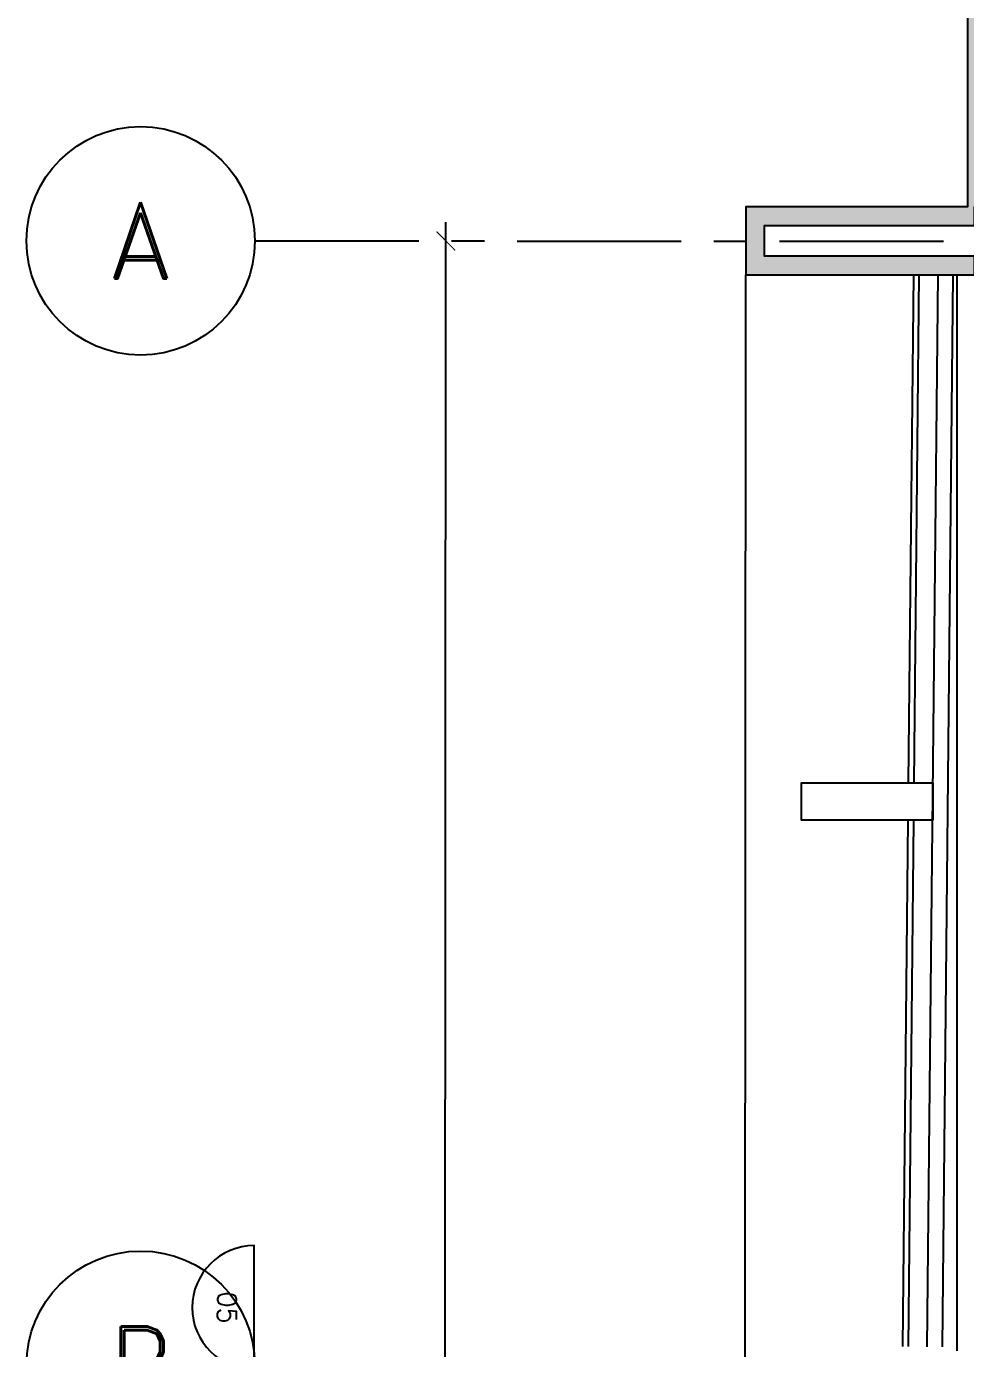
# Model space of a CAD drawing. Extents: x -4 to 325, y -1 to 181.
# Drawn here: x -3.88 to 1.14, y 29.74 to 36.8 of the extents above; entities that cross this region are included whole.
import ezdxf
from ezdxf.enums import TextEntityAlignment as Align

# ---------------------------------------------------------------- set-up
doc = ezdxf.new("R2010")
doc.units = 0
doc.header["$LTSCALE"] = 0.7
doc.header["$MEASUREMENT"] = 0
doc.header["$PDMODE"] = 1
doc.linetypes.add('REC4_A1-00_PLANTA GENERAL$1$X-BB$0$CENTER', pattern=[2, 1.25, -0.25, 0.25, -0.25])
doc.linetypes.add('X-BB$0$HIDDEN2', pattern=[0.1875, 0.125, -0.0625])
doc.layers.get('0').update_dxf_attribs({"linetype": 'CONTINUOUS'})
doc.layers.get('DEFPOINTS').update_dxf_attribs({"linetype": 'CONTINUOUS'})
for name, color, linetype in [('REC4_A1-00_PLANTA GENERAL$0$BB$0$A-GLAZ-SILL', 251, 'CONTINUOUS'), ('REC4_A1-00_PLANTA GENERAL$0$BB$0$A-WALL-PATT', 251, 'CONTINUOUS'), ('REC4_A1-00_PLANTA GENERAL$1$ACABADO INTERIOR', 4, 'CONTINUOUS'), ('REC4_A1-00_PLANTA GENERAL$1$BB$0$A-COLS', 251, 'CONTINUOUS'), ('REC4_A1-00_PLANTA GENERAL$1$BB$0$A-GLAZ', 251, 'CONTINUOUS'), ('REC4_A1-00_PLANTA GENERAL$1$BB$0$A-GRID', 251, 'REC4_A1-00_PLANTA GENERAL$1$X-BB$0$CENTER'), ('REC4_A1-00_PLANTA GENERAL$1$BB$0$A-GRID-DIMS', 251, 'CONTINUOUS'), ('REC4_A1-00_PLANTA GENERAL$1$BB$0$A-GRID-IDEN', 251, 'CONTINUOUS'), ('REC4_A1-00_PLANTA GENERAL$1$BB$0$A-WALL-FULL', 251, 'CONTINUOUS'), ('REC4_A1-00_PLANTA GENERAL$1$BB$0$A-WALL-PRHT', 251, 'CONTINUOUS'), ('REC4_A1-00_PLANTA GENERAL$1$FN$0$I-FURN-FREE', 1, 'CONTINUOUS'), ('REC4_A1-00_PLANTA GENERAL$1$LAMBRINES', 3, 'CONTINUOUS')]:
    doc.layers.add(name, color=color, linetype=linetype)
doc.styles.add('REC4_A1-00_PLANTA GENERAL$0$X-FN$0$ARIAL', font='arial.ttf')
doc.styles.add('REC4_A1-00_PLANTA GENERAL$1$X-BB$0$ROMAND', font='romand.shx', dxfattribs={"width": 0.75})
doc.styles.add('REC4_A1-00_PLANTA GENERAL$1$X-BB$0$ROMANS', font='romans.shx', dxfattribs={"width": 0.75})
doc.styles.add('ROMANS', font='romans.shx', dxfattribs={"width": 0.75})
doc.dimstyles.new('REC4_A1-00_PLANTA GENERAL$1$X-BB$0$DIM-100', dxfattribs={"dimtxt": 0.18, "dimasz": 0.1, "dimexe": 0.1, "dimexo": 0.1, "dimgap": 0.1, "dimtad": 1, "dimzin": 3, "dimdsep": 46, "dimtxsty": 'REC4_A1-00_PLANTA GENERAL$1$X-BB$0$ROMANS', "dimblk1": 'REC4_A1-00_PLANTA GENERAL$1$X-BB$0$DIMTICK', "dimblk2": 'REC4_A1-00_PLANTA GENERAL$1$X-BB$0$DIMTICK', "dimsah": 1, "dimcen": 0, "dimdle": 0.046875, "dimclrd": 256, "dimclre": 256, "dimclrt": 256, "dimaunit": 1, "dimazin": 0, "dimtfac": 1, "dimtix": 1, "dimtmove": 0, "dimatfit": 3, "dimfxl": 1, "dimtolj": 1, "dimtzin": 0, "dimarcsym": 0})

# ---------------------------------------------------------------- blocks, each defined once
blk = doc.blocks.new('REC4_A1-00_PLANTA GENERAL$1$X-BB$0$BBBUB')
blk.add_circle((0, 0), 24)
at = {"style": 'REC4_A1-00_PLANTA GENERAL$1$X-BB$0$ROMAND'}
blk.add_attdef('COL', text='', height=16.04, dxfattribs=at).set_placement((-0.03, -7.89), align=Align.CENTER)
blk = doc.blocks.new('REC4_A1-00_PLANTA GENERAL$1$X-BB$0$DIMTICK')
blk.add_line((-1, 0), (1, 0))
at = {"const_width": 0.0625, "flags": 128}
blk.add_lwpolyline([(-0.5, -0.5), (0.5, 0.5)], dxfattribs=at)
blk = doc.blocks.new('*D132')
at = {"layer": 'DEFPOINTS', "color": 0, "transparency": 16777216}
for p in [(-1.6378, 35.652, 1.736), (-1.6378, 35.652), (-1.6563, 5.6269, 1.4674)]:
    blk.add_point(p, dxfattribs=at)
at = {"layer": 'REC4_A1-00_PLANTA GENERAL$1$BB$0$A-GRID-DIMS', "lineweight": -2, "transparency": 16777216}
blk.add_line((-1.6562, 5.7269), (-1.6378, 35.552), dxfattribs=at)
at = {"layer": 'REC4_A1-00_PLANTA GENERAL$1$BB$0$A-GRID-DIMS', "lineweight": -2, "transparency": 16777216, "xscale": 0.1, "yscale": 0.1, "zscale": 0.1}
for p, rotation in [((-1.6378, 35.652), 89.96461431214291), ((-1.6563, 5.6269), 269.9646143121429)]:
    blk.add_blockref('REC4_A1-00_PLANTA GENERAL$1$X-BB$0$DIMTICK', p, dxfattribs=dict(at, rotation=rotation))
at = {"layer": 'REC4_A1-00_PLANTA GENERAL$1$BB$0$A-GRID-DIMS', "transparency": 16777216, "insert": (-1.837, 20.6396), "char_height": 0.18, "attachment_point": 5, "rotation": 89.96461, "style": 'REC4_A1-00_PLANTA GENERAL$1$X-BB$0$ROMANS'}
blk.add_mtext('\\A1;30.03', dxfattribs=at)
blk = doc.blocks.new('REC4_A1-00_PLANTA GENERAL', base_point=(3911.2412, -3265.1096))
at = {"layer": 'REC4_A1-00_PLANTA GENERAL$0$BB$0$A-WALL-PATT'}
blk.add_hatch(color=256, dxfattribs=at).paths.add_polyline_path([(1.1831, 35.8345), (1.2539, 35.8345), (1.254, 36.8192), (2.4, 36.8139), (2.4, 36.9988), (1.1462, 36.9993), (1.1462, 35.8345), (-0.0369, 35.8345), (-0.0369, 35.4707), (1.1831, 35.4707), (1.1831, 35.5707), (0.0631, 35.5707), (0.0631, 35.7345), (1.1831, 35.7345)])
at = {"layer": 'REC4_A1-00_PLANTA GENERAL$0$BB$0$A-GLAZ-SILL'}
blk.add_lwpolyline([(0.862, 32.7615), (0.8893, 35.4717)], dxfattribs=at)
at = {"layer": 'REC4_A1-00_PLANTA GENERAL$1$ACABADO INTERIOR'}
blk.add_lwpolyline([(1.013, 29.751), (1.0704, 35.4698)], dxfattribs=at)
at = {"layer": 'REC4_A1-00_PLANTA GENERAL$1$BB$0$A-COLS'}
blk.add_lwpolyline([(0.961, 32.5615), (0.261, 32.5615), (0.261, 32.7615), (0.961, 32.7615)], close=True, dxfattribs=at)
at = {"layer": 'REC4_A1-00_PLANTA GENERAL$1$BB$0$A-GLAZ'}
for points in [[(0.832, 32.7618), (0.8593, 35.472)], [(0.862, 32.7615), (0.8893, 35.4717)], [(0.8018, 29.7531), (0.83, 32.5618)], [(0.8318, 29.7528), (0.86, 32.5615)], [(0.8318, 29.7528), (0.86, 32.5615)]]:
    blk.add_lwpolyline(points, dxfattribs=at)
at = {"layer": 'REC4_A1-00_PLANTA GENERAL$1$BB$0$A-GRID'}
blk.add_lwpolyline([(-2.6568, 35.6526), (52.8043, 35.6183)], dxfattribs=at)
at = {"layer": 'REC4_A1-00_PLANTA GENERAL$1$BB$0$A-WALL-FULL'}
for points in [[(2.4, 36.9988), (1.1462, 36.9993), (1.1462, 35.8345), (-0.0369, 35.8345), (-0.0369, 35.4707), (1.1831, 35.4707), (1.1831, 35.5707), (0.0631, 35.5707), (0.0631, 35.7345), (1.1831, 35.7345), (1.1831, 35.8345), (1.2539, 35.8345), (1.254, 36.8192), (2.4, 36.8139), (2.4, 36.9988)], [(0.9318, 29.7518), (0.9893, 35.4707)]]:
    blk.add_lwpolyline(points, dxfattribs=at)
at = {"layer": 'REC4_A1-00_PLANTA GENERAL$1$BB$0$A-WALL-PRHT'}
blk.add_line((-0.0535, 5.8181), (-0.0369, 35.4707), dxfattribs=at)
at = {"layer": 'REC4_A1-00_PLANTA GENERAL$1$LAMBRINES'}
blk.add_lwpolyline([(1.0892, 35.4697), (1.0892, 29.7296)], dxfattribs=at)
at = {"layer": 'REC4_A1-00_PLANTA GENERAL$1$BB$0$A-GRID-IDEN'}
ref = blk.add_blockref('REC4_A1-00_PLANTA GENERAL$1$X-BB$0$BBBUB', (-3.2664, 35.6526), dxfattribs=dict(at, xscale=0.0253999999999906, yscale=0.0253999999999906, zscale=0.0253999999999906))
ref.add_attrib('COL', 'A', dxfattribs={"layer": '0', "height": 0.4074, "style": 'REC4_A1-00_PLANTA GENERAL$1$X-BB$0$ROMAND'}).set_placement((-3.2672, 35.4522, 1.736), align=Align.CENTER)
ref = blk.add_blockref('REC4_A1-00_PLANTA GENERAL$1$X-BB$0$BBBUB', (-3.2664, 29.6526), dxfattribs=dict(at, xscale=0.0253999999999906, yscale=0.0253999999999906, zscale=0.0253999999999906))
ref.add_attrib('COL', 'B', dxfattribs={"layer": '0', "height": 0.4074, "style": 'REC4_A1-00_PLANTA GENERAL$1$X-BB$0$ROMAND'}).set_placement((-3.2672, 29.4522, 1.736), align=Align.CENTER)
at = {"layer": 'REC4_A1-00_PLANTA GENERAL$1$FN$0$I-FURN-FREE', "style": 'REC4_A1-00_PLANTA GENERAL$0$X-FN$0$ARIAL', "text_generation_flag": 4}
for tag, p, height in [('ITEXT', (44.0612, 35.3807), 0.0358), ('CAPQT', (44.1235, 34.7232), 0.00704), ('CAPMC', (44.1235, 34.7232), 0.00704), ('CAPMG', (44.1235, 34.7232), 0.00704), ('STYLE', (44.1235, 34.7232), 0.0572), ('STYLE', (44.1235, 34.7232), 0.0572), ('CAPPN', (44.1235, 34.7232), 0.0715), ('L3', (44.1235, 34.7232), 0.0715), ('L1', (44.1235, 34.7232), 0.0715), ('L2', (44.1235, 34.7232), 0.0715)]:
    blk.add_attdef(tag, p, '', height=height, dxfattribs=at)
for tag, p, height, rotation in [('ITEXT', (42.9913, 35.0599), 0.0358, 30), ('ITEXT', (45.1482, 35.1235), 0.0358, 330), ('STYLE', (43.374, 34.5216), 0.0572, 30), ('STYLE', (43.374, 34.5216), 0.0572, 30), ('CAPPN', (43.374, 34.5216), 0.0715, 30), ('L1', (43.374, 34.5216), 0.0715, 30), ('L2', (43.374, 34.5216), 0.0715, 30), ('L3', (43.374, 34.5216), 0.0715, 30), ('CAPMG', (43.374, 34.5216), 0.00704, 30), ('CAPMC', (43.374, 34.5216), 0.00704, 30), ('CAPQT', (43.374, 34.5216), 0.00704, 30), ('L1', (44.8734, 34.523), 0.0715, 330), ('L3', (44.8734, 34.523), 0.0715, 330), ('L2', (44.8734, 34.523), 0.0715, 330), ('CAPPN', (44.8734, 34.523), 0.0715, 330), ('STYLE', (44.8734, 34.523), 0.0572, 330), ('STYLE', (44.8734, 34.523), 0.0572, 330), ('CAPMC', (44.8734, 34.523), 0.00704, 330), ('CAPMG', (44.8734, 34.523), 0.00704, 330), ('CAPQT', (44.8734, 34.523), 0.00704, 330), ('ITEXT', (42.2251, 34.2472), 0.0358, 60), ('ITEXT', (45.9609, 34.3573), 0.0358, 300), ('CAPPN', (42.8256, 33.9723), 0.0715, 60), ('STYLE', (42.8256, 33.9723), 0.0572, 60), ('STYLE', (42.8256, 33.9723), 0.0572, 60), ('L1', (42.8256, 33.9723), 0.0715, 60), ('L2', (42.8256, 33.9723), 0.0715, 60), ('L3', (42.8256, 33.9723), 0.0715, 60), ('CAPMG', (42.8256, 33.9723), 0.00704, 60), ('CAPMC', (42.8256, 33.9723), 0.00704, 60), ('CAPQT', (42.8256, 33.9723), 0.00704, 60), ('L1', (45.4227, 33.9746), 0.0715, 300), ('L3', (45.4227, 33.9746), 0.0715, 300), ('L2', (45.4227, 33.9746), 0.0715, 300), ('CAPPN', (45.4227, 33.9746), 0.0715, 300), ('STYLE', (45.4227, 33.9746), 0.0572, 300), ('STYLE', (45.4227, 33.9746), 0.0572, 300), ('CAPMC', (45.4227, 33.9746), 0.00704, 300), ('CAPMG', (45.4227, 33.9746), 0.00704, 300), ('CAPQT', (45.4227, 33.9746), 0.00704, 300), ('CAPPN', (42.6254, 33.2225), 0.0715, 90), ('STYLE', (42.6254, 33.2225), 0.0572, 90), ('STYLE', (42.6254, 33.2225), 0.0572, 90), ('ITEXT', (41.9679, 33.1602), 0.0358, 90), ('L3', (42.6254, 33.2225), 0.0715, 90), ('L1', (42.6254, 33.2225), 0.0715, 90), ('L2', (42.6254, 33.2225), 0.0715, 90), ('CAPQT', (42.6254, 33.2225), 0.00704, 90), ('CAPMG', (42.6254, 33.2225), 0.00704, 90), ('CAPMC', (42.6254, 33.2225), 0.00704, 90), ('ITEXT', (46.2817, 33.2874), 0.0358, 270), ('CAPPN', (45.6242, 33.2251), 0.0715, 270), ('L3', (45.6242, 33.2251), 0.0715, 270), ('L2', (45.6242, 33.2251), 0.0715, 270), ('L1', (45.6242, 33.2251), 0.0715, 270), ('STYLE', (45.6242, 33.2251), 0.0572, 270), ('STYLE', (45.6242, 33.2251), 0.0572, 270), ('CAPMC', (45.6242, 33.2251), 0.00704, 270), ('CAPMG', (45.6242, 33.2251), 0.00704, 270), ('CAPQT', (45.6242, 33.2251), 0.00704, 270), ('CAPPN', (42.8269, 32.4729), 0.0715, 120), ('STYLE', (42.8269, 32.4729), 0.0572, 120), ('STYLE', (42.8269, 32.4729), 0.0572, 120), ('L2', (42.8269, 32.4729), 0.0715, 120), ('L3', (42.8269, 32.4729), 0.0715, 120), ('L1', (42.8269, 32.4729), 0.0715, 120), ('CAPMG', (42.8269, 32.4729), 0.00704, 120), ('CAPMC', (42.8269, 32.4729), 0.00704, 120), ('CAPQT', (42.8269, 32.4729), 0.00704, 120), ('CAPPN', (45.424, 32.4752), 0.0715, 240), ('STYLE', (45.424, 32.4752), 0.0572, 240), ('STYLE', (45.424, 32.4752), 0.0572, 240), ('L2', (45.424, 32.4752), 0.0715, 240), ('L3', (45.424, 32.4752), 0.0715, 240), ('L1', (45.424, 32.4752), 0.0715, 240), ('CAPMG', (45.424, 32.4752), 0.00704, 240), ('CAPQT', (45.424, 32.4752), 0.00704, 240), ('CAPMC', (45.424, 32.4752), 0.00704, 240), ('ITEXT', (42.2887, 32.0903), 0.0358, 120), ('ITEXT', (46.0245, 32.2004), 0.0358, 240), ('CAPPN', (43.3762, 31.9246), 0.0715, 150), ('STYLE', (43.3762, 31.9246), 0.0572, 150), ('STYLE', (43.3762, 31.9246), 0.0572, 150), ('L1', (43.3762, 31.9246), 0.0715, 150), ('L2', (43.3762, 31.9246), 0.0715, 150), ('L3', (43.3762, 31.9246), 0.0715, 150), ('CAPPN', (44.8757, 31.9259), 0.0715, 210), ('STYLE', (44.8757, 31.9259), 0.0572, 210), ('STYLE', (44.8757, 31.9259), 0.0572, 210), ('L2', (44.8757, 31.9259), 0.0715, 210), ('L3', (44.8757, 31.9259), 0.0715, 210), ('L1', (44.8757, 31.9259), 0.0715, 210), ('CAPMG', (43.3762, 31.9246), 0.00704, 150), ('CAPMC', (43.3762, 31.9246), 0.00704, 150), ('CAPQT', (43.3762, 31.9246), 0.00704, 150), ('CAPMG', (44.8757, 31.9259), 0.00704, 210), ('CAPMC', (44.8757, 31.9259), 0.00704, 210), ('CAPQT', (44.8757, 31.9259), 0.00704, 210), ('CAPPN', (44.1261, 31.7244), 0.0715, 180), ('STYLE', (44.1261, 31.7244), 0.0572, 180), ('STYLE', (44.1261, 31.7244), 0.0572, 180), ('L3', (44.1261, 31.7244), 0.0715, 180), ('L1', (44.1261, 31.7244), 0.0715, 180), ('L2', (44.1261, 31.7244), 0.0715, 180), ('CAPMG', (44.1261, 31.7244), 0.00704, 180), ('CAPMC', (44.1261, 31.7244), 0.00704, 180), ('CAPQT', (44.1261, 31.7244), 0.00704, 180), ('ITEXT', (43.1014, 31.3241), 0.0358, 150), ('ITEXT', (45.2583, 31.3876), 0.0358, 210), ('ITEXT', (44.1884, 31.0669), 0.0358, 180)]:
    blk.add_attdef(tag, p, '', height=height, rotation=rotation, dxfattribs=at)
for tag, p, height, width in [('ITEXT', (44.1112, 34.7804), 0.0286, 0.75), ('PSUT1', (44.1235, 34.7232), 0.0572, 0.65), ('PSUT2', (44.1235, 34.7232), 0.0572, 0.65), ('PSUT3', (44.1235, 34.7232), 0.0572, 0.65)]:
    blk.add_attdef(tag, p, '', height=height, dxfattribs=dict(at, width=width))
for tag, p, height, rotation, width in [('ITEXT', (43.3348, 34.565), 0.0286, 30, 0.75), ('PSUT1', (43.374, 34.5216), 0.0572, 30, 0.65), ('PSUT2', (43.374, 34.5216), 0.0572, 30, 0.65), ('PSUT3', (43.374, 34.5216), 0.0572, 30, 0.65), ('ITEXT', (44.8914, 34.5786), 0.0286, 330, 0.75), ('PSUT1', (44.8734, 34.523), 0.0572, 330, 0.65), ('PSUT2', (44.8734, 34.523), 0.0572, 330, 0.65), ('PSUT3', (44.8734, 34.523), 0.0572, 330, 0.65), ('PSUT1', (42.8256, 33.9723), 0.0572, 60, 0.65), ('PSUT2', (42.8256, 33.9723), 0.0572, 60, 0.65), ('PSUT3', (42.8256, 33.9723), 0.0572, 60, 0.65), ('ITEXT', (42.77, 33.9903), 0.0286, 60, 0.75), ('ITEXT', (45.4661, 34.0138), 0.0286, 300, 0.75), ('PSUT1', (45.4227, 33.9746), 0.0572, 300, 0.65), ('PSUT2', (45.4227, 33.9746), 0.0572, 300, 0.65), ('PSUT3', (45.4227, 33.9746), 0.0572, 300, 0.65), ('PSUT3', (42.6254, 33.2225), 0.0572, 90, 0.65), ('PSUT1', (42.6254, 33.2225), 0.0572, 90, 0.65), ('PSUT2', (42.6254, 33.2225), 0.0572, 90, 0.65), ('ITEXT', (42.5682, 33.2102), 0.0286, 90, 0.75), ('ITEXT', (45.6814, 33.2373), 0.0286, 270, 0.75), ('PSUT1', (45.6242, 33.2251), 0.0572, 270, 0.65), ('PSUT2', (45.6242, 33.2251), 0.0572, 270, 0.65), ('PSUT3', (45.6242, 33.2251), 0.0572, 270, 0.65), ('PSUT2', (42.8269, 32.4729), 0.0572, 120, 0.65), ('PSUT1', (42.8269, 32.4729), 0.0572, 120, 0.65), ('PSUT3', (42.8269, 32.4729), 0.0572, 120, 0.65), ('ITEXT', (42.7835, 32.4337), 0.0286, 120, 0.75), ('PSUT2', (45.424, 32.4752), 0.0572, 240, 0.65), ('PSUT3', (45.424, 32.4752), 0.0572, 240, 0.65), ('PSUT1', (45.424, 32.4752), 0.0572, 240, 0.65), ('ITEXT', (45.4797, 32.4572), 0.0286, 240, 0.75), ('PSUT1', (43.3762, 31.9246), 0.0572, 150, 0.65), ('PSUT2', (43.3762, 31.9246), 0.0572, 150, 0.65), ('PSUT3', (43.3762, 31.9246), 0.0572, 150, 0.65), ('PSUT2', (44.8757, 31.9259), 0.0572, 210, 0.65), ('PSUT3', (44.8757, 31.9259), 0.0572, 210, 0.65), ('PSUT1', (44.8757, 31.9259), 0.0572, 210, 0.65), ('ITEXT', (43.3583, 31.8689), 0.0286, 150, 0.75), ('ITEXT', (44.9149, 31.8825), 0.0286, 210, 0.75), ('PSUT3', (44.1261, 31.7244), 0.0572, 180, 0.65), ('PSUT1', (44.1261, 31.7244), 0.0572, 180, 0.65), ('PSUT2', (44.1261, 31.7244), 0.0572, 180, 0.65), ('ITEXT', (44.1384, 31.6672), 0.0286, 180, 0.75)]:
    blk.add_attdef(tag, p, '', height=height, rotation=rotation, dxfattribs=dict(at, width=width))
at = {"layer": 'REC4_A1-00_PLANTA GENERAL$1$BB$0$A-GRID-DIMS'}
dim = blk.add_aligned_dim(p1=(-1.6563, 5.6269, 1.4674), p2=(-1.6378, 35.652, 1.736), distance=0, dimstyle='REC4_A1-00_PLANTA GENERAL$1$X-BB$0$DIM-100', dxfattribs=at)
dim.commit()
dim.dimension.update_dxf_attribs({"geometry": '*D132', "text_midpoint": (-1.837, 20.6396)})

msp = doc.modelspace()

# ---------------------------------------------------------------- block references
at = {"linetype": 'X-BB$0$HIDDEN2'}
msp.add_blockref('REC4_A1-00_PLANTA GENERAL', (3911.2412, -3265.1096), dxfattribs=at)

# ---------------------------------------------------------------- next in the draw order: linework, layer by layer
msp.add_lwpolyline([(-2.6605, 29.6295), (-2.6605, 30.2911, 1)], format="xyb", close=True)

# ---------------------------------------------------------------- next in the draw order: texts
at = {"color": 7, "ltscale": 0.01, "style": 'ROMANS'}
msp.add_text('05', height=0.1, rotation=270, dxfattribs=at).set_placement((-2.8056, 30.0466), align=Align.MIDDLE_LEFT)

doc.saveas('drawing.dxf')
